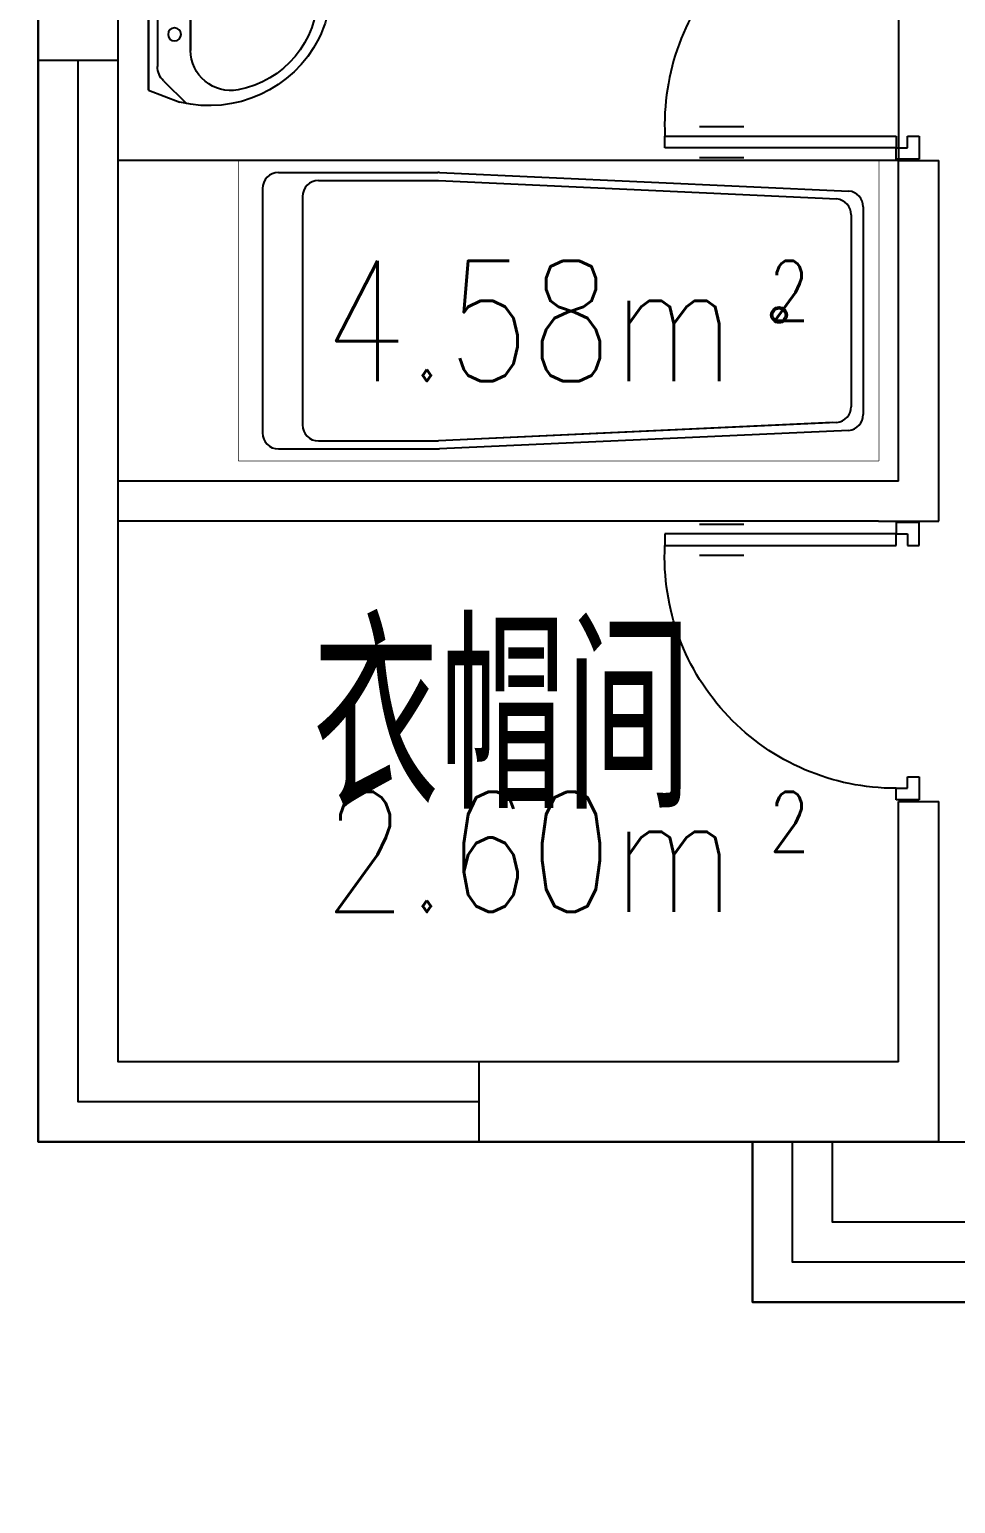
# Model space of a CAD drawing. Header units: millimetres. Extents: x 1143 to 39838, y 578 to 35727.
# Drawn here: x 8067 to 10380, y 6437 to 10116 of the extents above; entities that cross this region are included whole.
import ezdxf
from ezdxf.enums import TextEntityAlignment as Align

# ---------------------------------------------------------------- set-up
doc = ezdxf.new("R2010")
doc.units = ezdxf.units.MM
for name, color, linetype in [('3', 7, 'Continuous'), ('JJ', 8, 'Continuous'), ('PUB_TEXT', 7, 'Continuous'), ('PUB_WINDW', 7, 'Continuous'), ('T', 7, 'Continuous'), ('WALL', 255, 'Continuous'), ('WINDOW', 2, 'Continuous')]:
    doc.layers.add(name, color=color, linetype=linetype)
doc.styles.add('DIM_FONT', font='SIMPLEX', dxfattribs={"width": 0.8})
doc.styles.add('HZ', font='txt', dxfattribs={"width": 0.7, "height": 5, "bigfont": 'hztxt'})
doc.styles.get("Standard").update_dxf_attribs({"font": 'arial.ttf'})

# ---------------------------------------------------------------- blocks, each defined once
blk = doc.blocks.new('M_E6')
for p, q in [((240.4, 0), (-240.4, 0)), ((-237.5, 0), (239.3, 0)), ((240.4, 0), (269.8, -78.5)), ((-213.1, -36.1), (-271.2, -90.6)), ((-240.4, 0), (-269.8, -78.5)), ((-178.9, -22.5), (181, -22.5)), ((216.7, -37.5), (273.5, -95.2)), ((141.1, -105.2), (-140.8, -105.2)), ((-140.8, -105.2), (141.1, -105.2))]:
    blk.add_line(p, q)
for centre, radius in [((-99.1, -65), 16.3), ((100.9, -65), 16.3), ((2.4, -172.5), 31.6), ((2.4, -172.5), 23)]:
    blk.add_circle(centre, radius)
for centre, radius, start, end in [((-178.9, -72.5), 50, 90, 133.181), ((181, -72.5), 50, 44.5607, 90), ((28.4, -151.9), 307.1, 166.1751, 244.7296), ((-140.8, -205.2), 100, 90, 190.5602), ((-28.4, -151.9), 307.1, 297.0639, 13.8249), ((141.1, -205.2), 100, 349.4398, 90), ((0.2, -179), 243.4, 190.5602, 349.4398), ((-0.2, -201.5), 250.2, 245.8071, 296.4628), ((28.4, -151.9), 307.1, 266.589, 266.5936)]:
    blk.add_arc(centre, radius, start, end)
at = {"width": 0.8, "flags": 9}
for tag in ['XSIZE', 'YSIZE']:
    blk.add_attdef(tag, (0, 0), '', height=0.5, dxfattribs=at)
blk = doc.blocks.new('M_A23MCU')
for p, q in [((-0.4541, 0.0807), (-0.4541, 0.9053)), ((-0.4541, 0.9053), (-0.4129, 0.9053)), ((-0.4129, 0.9053), (-0.4129, 0.0807)), ((-0.489, 0.7822), (-0.489, 0.6235)), ((-0.378, 0.7822), (-0.378, 0.6235)), ((-0.4953, -0.0018), (-0.4953, 0.0807)), ((-0.4953, 0.0807), (-0.4541, 0.0807)), ((-0.4129, 0.0807), (-0.4541, 0.0807)), ((-0.4541, 0.0807), (-0.4541, 0.0395)), ((0.4529, 0.0807), (0.4529, 0.0395)), ((0.4941, 0.0807), (0.4529, 0.0807)), ((0.4941, -0.0018), (0.4941, 0.0807)), ((-0.4541, 0.0395), (-0.4129, 0.0395)), ((-0.4129, 0.0395), (-0.4129, -0.0018)), ((0.4117, 0.0395), (0.4117, -0.0018)), ((0.4529, 0.0395), (0.4117, 0.0395)), ((-0.4129, -0.0018), (-0.4953, -0.0018)), ((-0.4953, -0.0018), (-0.4953, -0.0018)), ((0.4117, -0.0018), (0.4941, -0.0018)), ((0.4941, -0.0018), (0.4941, -0.0018))]:
    blk.add_line(p, q)
blk.add_arc((-0.3716, 0.0817), 0.8246, 359.9283, 92.866)
blk = doc.blocks.new('M_E10')
for p, q in [((-700, -30), (-302.2, -30)), ((-297.8, -30.2), (724.3, -76.1)), ((-740, -70), (-740, -680)), ((-600, -50), (-300, -50)), ((-300, -50), (694.6, -95.9)), ((-640, -90), (-640, -660)), ((730, -135.6), (730, -614.4)), ((760, -115.9), (760, -634.1)), ((694.6, -654.1), (-300, -700)), ((684.7, -654.2), (-300, -700)), ((724.3, -673.9), (-297.8, -719.8)), ((-700, -720), (-302.2, -720)), ((-600, -700), (-300, -700))]:
    blk.add_line(p, q)
at = {"const_width": 1.5}
for points in [[(-800, 0), (800, 0)], [(-800, -750), (-800, 0)], [(800, 0), (800, -750)], [(800, -750), (-800, -750)]]:
    blk.add_lwpolyline(points, dxfattribs=at)
for radius in [20, 16]:
    blk.add_circle((550, -385.5), radius)
for centre, start, end in [((-700, -70), 90, 180), ((-302.2, -70), 83.7966, 90), ((-600, -90), 90, 180), ((690, -135.6), 0, 83.3675), ((720, -115.9), 0, 83.7966), ((690, -614.4), 276.6325, 0), ((-600, -660), 180, 270), ((720, -634.1), 276.2034, 0), ((-700, -680), 180, 270), ((-302.2, -680), 270, 276.2034)]:
    blk.add_arc(centre, 40, start, end)
at = {"width": 0.8, "flags": 9}
for tag in ['XSIZE', 'YSIZE']:
    blk.add_attdef(tag, (0, 0), '', height=0.5, dxfattribs=at)
blk = doc.blocks.new('1T4F81聚福元')
for p, q in [((-16900, -19400), (-17100, -19400)), ((-16000, -21900), (-16000, -22100))]:
    blk.add_line(p, q)
at = {"layer": '3'}
for p, q in [((-14951.2, -18950), (-14951.2, -19650)), ((-14951.2, -19650), (-16900, -19650))]:
    blk.add_line(p, q, dxfattribs=at)
at = {"layer": 'WALL'}
for p, q in [((-17100, -19400), (-17100, -17900)), ((-16900, -19400), (-16900, -18100)), ((-14951.2, -19650), (-14851.2, -19650)), ((-14951.2, -20450), (-14951.2, -19650)), ((-14851.2, -20550), (-14851.2, -19650)), ((-14951.2, -20450), (-16900, -20450)), ((-15001.2, -20550), (-16900, -20550)), ((-15001.2, -20550), (-14851.2, -20550)), ((-14951.2, -21900), (-14951.2, -21250)), ((-14951.2, -21250), (-14851.2, -21250)), ((-14851.2, -22100), (-14851.2, -21250)), ((-14951.2, -21900), (-16000, -21900)), ((-14851.2, -22100), (-16000, -22100))]:
    blk.add_line(p, q, dxfattribs=at)
at = {"layer": 'WINDOW'}
for points in [[(-13258, -10000), (-13258, -13400), (-14400, -13400), (-14400, -13000), (-16400, -13000), (-16400, -13400), (-19500, -13400), (-19500, -17100), (-19900, -17100), (-19900, -18500), (-17100, -18500), (-17100, -22100), (-15316, -22100), (-15316, -22500), (-12100, -22500), (-11400, -22500), (-11400, -23200), (-6516, -23200)], [(-16000, -22100), (-17100, -22100), (-17100, -19400)], [(-16000, -22000), (-17000, -22000), (-17000, -19400)], [(-16000, -21900), (-16900, -21900), (-16900, -19400)], [(-12200, -22500), (-15316, -22500), (-15316, -22100)], [(-12200, -22400), (-15216, -22400), (-15216, -22100)], [(-12200, -22300), (-15116, -22300), (-15116, -22100)]]:
    blk.add_lwpolyline(points, dxfattribs=at)
blk.add_lwpolyline([(-13258, -11600), (-13258, -11700), (-11442, -11700), (-11416, -13400), (-19500, -13400), (-19500, -18000), (-19500, -18100), (-17100, -18100), (-17100, -22100), (-11400, -22100), (-11400, -23200), (-6516, -23200), (-6516, -25000), (-6316, -25000), (-6316, -18500), (-6400, -18500), (-6400, -11600)], close=True, dxfattribs=at)
at = {"layer": '3', "xscale": -1, "rotation": 90}
blk.add_blockref('M_E6', (-16824.5, -19234.2), dxfattribs=at)
at = {"layer": '3'}
blk.add_blockref('M_E10', (-15800, -19650), dxfattribs=at)
at = {"layer": 'WINDOW', "yscale": -700, "zscale": 700, "rotation": 270}
for p, xscale in [((-14901.2, -19300), -700), ((-14901.2, -20900), 700)]:
    blk.add_blockref('M_A23MCU', p, dxfattribs=dict(at, xscale=xscale))
at = {"style": 'DIM_FONT', "oblique": -180, "text_generation_flag": 4, "width": 0.8, "flags": 9}
for tag, p, rotation in [('XSIZE', (1326.3, -15051.1), 135), ('YSIZE', (1326.3, -15051.1), 135), ('XSIZE', (3900.1, -18100), 45), ('YSIZE', (3900.1, -18100), 45)]:
    blk.add_attdef(tag, p, '', height=0.5, rotation=rotation, dxfattribs=at)
at = {"layer": 'JJ', "oblique": -180, "text_generation_flag": 4, "width": 0.8, "flags": 9}
for p in [(1764.7, -14093.6), (2339, -19893.8)]:
    blk.add_attdef('XSIZE', p, '', height=0.441, dxfattribs=at)
blk.add_attdef('XSIZE', (-13521.8, -18540), '', height=0.441, rotation=90, dxfattribs=at)
at = {"layer": 'PUB_TEXT', "style": 'DIM_FONT', "width": 0.8}
for s, p in [('4.58m', (-15358, -20050.5, -1533.8)), ('2.60m', (-15358, -21375.6, -1533.8))]:
    blk.add_text(s, height=300, dxfattribs=at).set_placement(p, align=Align.MIDDLE_RIGHT)
for p in [(-15358, -20050.5, -1533.8), (-15358, -21375.6, -1533.8)]:
    blk.add_text(' 2', height=150, dxfattribs=at).set_placement(p)
at = {"layer": 'T', "style": 'HZ', "width": 0.7}
blk.add_text('衣帽间', height=450, dxfattribs=at).set_placement((-16413.6, -21267.7))

msp = doc.modelspace()

# ---------------------------------------------------------------- block references
at = {"layer": 'PUB_WINDW'}
msp.add_blockref('1T4F81聚福元', (25189.3, 29439.1), dxfattribs=at)

doc.saveas('drawing.dxf')
